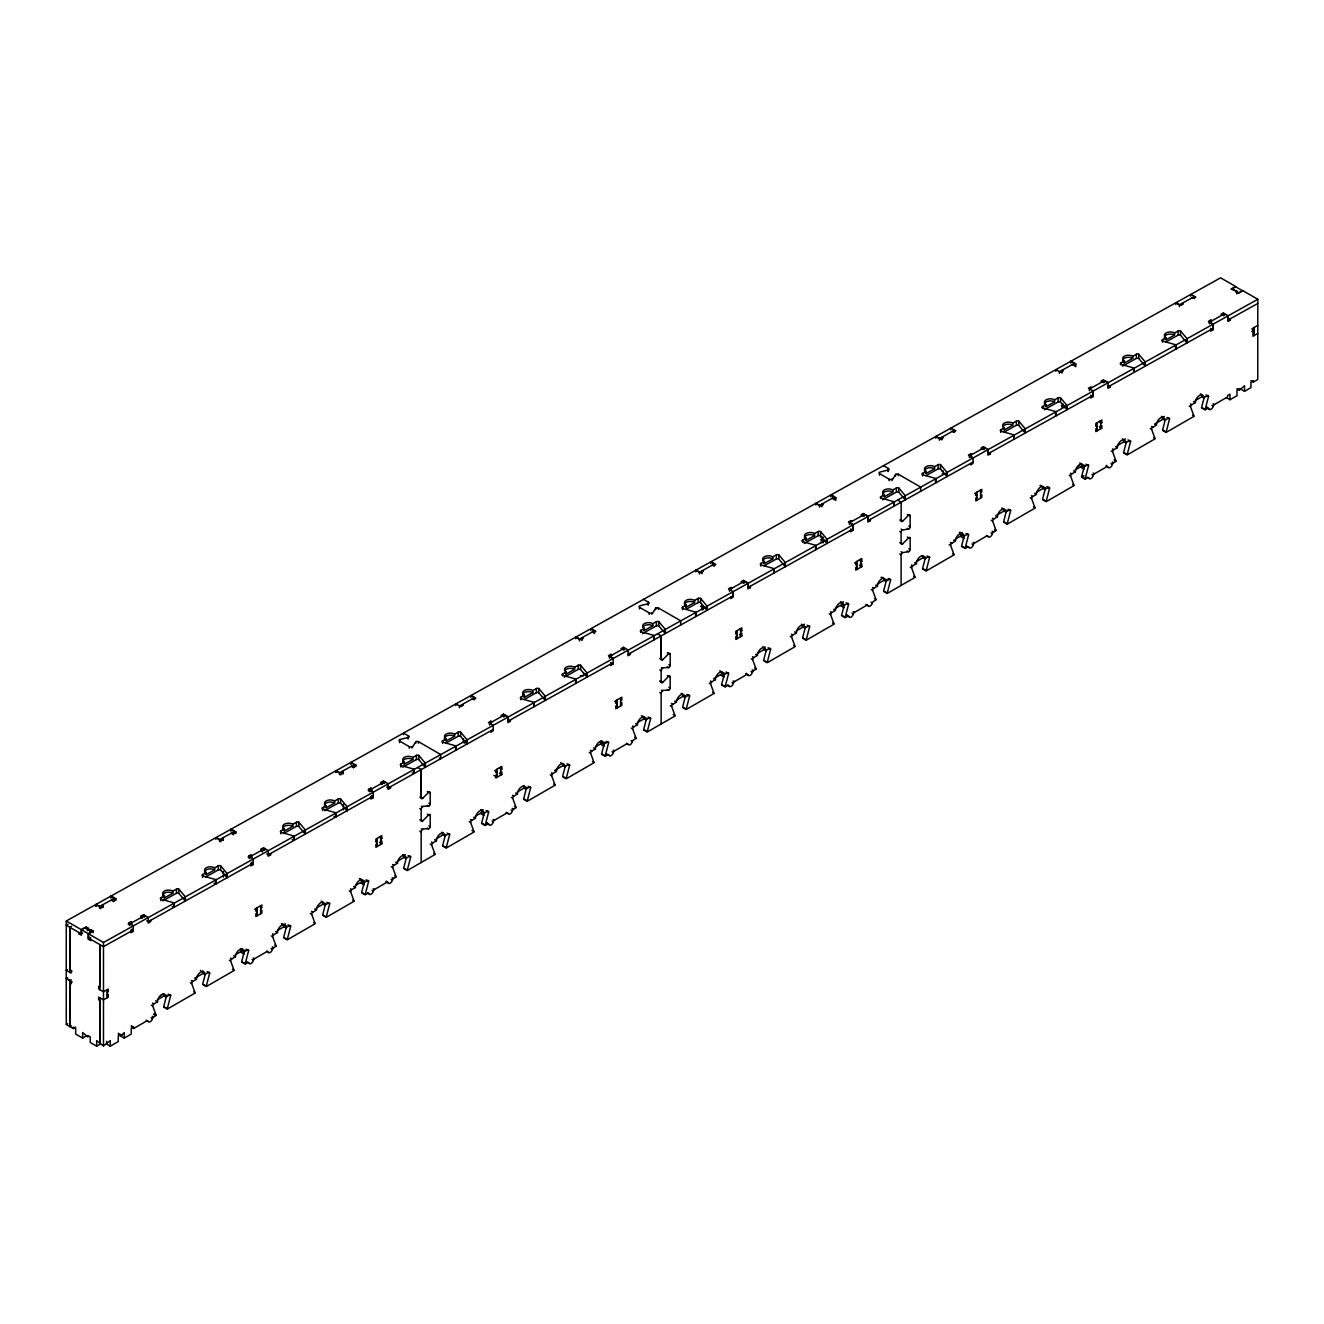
<?xml version="1.0" encoding="UTF-8"?>
<svg xmlns="http://www.w3.org/2000/svg" width="1324" height="1324" viewBox="0 0 1324 1324"><rect width="100%" height="100%" fill="white"/><g stroke="black" fill="none" stroke-linecap="round" stroke-linejoin="round"><path stroke-width="1.5" d="M99.846 989.74L99.879 944.542L99.879 986.959L98.671 986.264L98.671 989.028L103.471 991.808L108.237 989.061L108.237 991.825L107.045 992.52M1236.98 388.76L1239.38 390.133L1239.38 388.76L1236.98 390.133L1236.98 395.677L1229.979 399.732L1226.372 397.647M1250.965 380.667L1253.365 382.057L1253.365 380.667L1250.965 382.057L1250.965 387.601L1244.56 391.308L1240.952 389.223M417.623 767.506L421.28 769.542L421.148 797.876A1.705 0.976 -60 0 0 422.704 798.306L428.645 792.331A1.705 0.976 -60 0 1 430.201 792.762L430.201 803.966A1.705 0.976 -60 0 1 428.645 806.184L421.346 806.299M657.598 633.799L661.206 635.868L661.139 659.319A1.705 0.976 -60 0 0 662.679 659.749L668.637 653.775A1.705 0.976 -60 0 1 670.176 654.205L670.176 665.409A1.705 0.976 -60 0 1 668.637 667.627L661.321 667.743M421.28 769.542L421.148 797.876L419.807 797.098M661.206 635.868L661.139 659.319L659.782 658.541M901.081 529.07L902.654 529.981L908.612 529.087A1.705 0.976 -60 0 0 910.151 526.869L910.151 515.665A1.705 0.976 -60 0 0 908.612 515.218L902.654 521.209A1.705 0.976 -60 0 1 901.114 520.762L901.181 502.16L897.573 500.075M266.736 853.963L268.226 854.824L373.219 796.072M648.065 605.333L648.081 603.761A1.705 0.96 0.9 0 0 648.479 602.238L643.514 599.375M658.359 609.52L658.376 607.948A1.705 0.96 0.9 0 0 655.678 608.146L651.904 614.303M888.04 471.609L888.056 470.037A1.705 0.96 0.9 0 0 888.454 468.514L883.489 465.651M898.334 475.812L898.351 474.24A1.705 0.96 0.9 0 0 895.653 474.439L891.88 480.595M639.509 608.908L639.542 607.335A1.705 0.96 0.9 0 1 639.922 605.796L648.081 603.761M879.484 475.184L879.5 473.876M1236.798 293.911L1236.848 291.115L1231.039 289.128L1235.706 286.53L1220.596 277.825L66.283 920.991L66.25 970.343L71.082 973.107L71.082 970.326L69.874 969.631L69.874 927.197M68.087 924.152L66.2 925.195L81.327 933.9L81.393 929.713L84.968 927.594L91.968 931.633L88.377 933.718L88.377 939.262L90.777 940.652L90.777 939.262M86.159 928.869L86.192 927.032L88.592 928.422L88.559 929.994M87.367 930.656L88.592 928.422M131.738 929.183L133.244 930.044L103.421 946.66L88.327 937.938L88.377 933.751L93.176 931.07L93.16 932.642M89.569 931.931L90.777 929.696L93.176 931.07M90.744 932.841L90.777 929.696M95.874 906.245L95.891 904.491L99.499 906.576L114.493 898.218L114.46 901.015M96.089 906.212L96.106 904.375L100.905 907.139L103.305 905.815L103.289 907.387M99.466 908.314L99.499 906.576M100.889 908.711L100.905 907.139M102.08 907.47L102.114 905.12L103.305 905.815M184.615 897.341L103.487 942.473L103.471 1045.943L110.273 1040.631L110.273 1046.175L106.665 1044.106L106.665 1041.326M110.868 897.887L110.902 896.133L114.493 898.218M111.084 897.589L111.1 896.017L115.9 898.781L115.883 900.353M112.275 900.999L112.308 899.426L113.5 900.121L115.9 898.781M113.483 901.694L113.5 900.121M128.478 924.649L128.511 923.076L130.91 921.736L132.086 924.003M129.686 925.526L129.702 923.771L144.995 915.596M130.844 931.384L130.828 932.775L133.227 931.434L133.31 925.857L128.511 923.076M130.877 923.573L130.91 921.736M141.072 917.631L141.105 916.059L143.505 914.719L148.305 917.499L148.222 923.076L150.622 921.752L150.638 920.346M142.28 918.326L141.105 916.059M143.472 916.82L143.505 914.719M144.68 917.168L144.697 915.414M160.849 900.717L160.866 897.788L164.474 895.785A5.941 3.376 0.9 0 1 164.474 891.019A5.941 3.376 0.9 0 1 172.865 891.102L176.473 889.099A1.705 0.96 0.9 0 1 178.872 889.116L185.145 896.58L185.079 900.767L178.806 893.303L178.872 889.116M172.865 891.102L172.832 893.187L164.441 897.871L164.474 895.785M174.238 907.205L174.305 903.001M162.753 900.883L176.406 893.286L176.473 889.099M185.377 900.999L185.443 896.795L225.759 874.403M202.622 877.448L202.638 874.502L206.246 872.499A5.941 3.376 0.9 0 1 206.246 867.733A5.941 3.376 0.9 0 1 214.637 867.816L218.245 865.813A1.705 0.96 0.9 0 1 220.645 865.846L226.917 873.294L226.851 877.498L220.578 870.034L220.645 865.846M214.637 867.816L214.604 869.918L206.213 874.601L206.246 872.499M215.862 839.383L216.093 837.513L220.893 840.293L223.293 838.953L223.276 840.525M216.011 883.919L216.077 879.732M205.501 877.067L218.179 870.017L218.245 865.813M219.47 841.468L219.486 839.714L234.48 831.356L234.447 833.458M220.876 841.865L220.893 840.293M222.068 840.095L222.101 838.258L223.293 838.953M227.149 877.713L227.215 873.526L304.603 830.479M230.856 831.025L230.889 829.271L234.48 831.356M231.071 830.727L231.088 829.155L235.887 831.935L235.871 833.508M232.263 834.153L232.296 832.581L233.487 833.276L235.887 831.935M233.471 834.848L233.487 833.276M248.465 857.786L248.498 856.214L250.898 854.89L252.073 857.406M249.673 858.664L249.69 856.909L264.684 848.552L268.292 850.637L268.209 856.231L270.609 854.89L270.626 853.5M250.865 857.24L250.898 854.89M250.832 864.522L250.815 865.913L253.215 864.589L253.298 858.995L248.498 856.214M261.076 850.769L261.093 849.197L263.493 847.873L264.999 848.734M262.268 851.994L262.284 849.892L261.093 849.197M263.443 850.753L263.493 847.873M264.668 850.306L264.684 848.552M280.837 833.855L280.87 830.926L284.461 828.923A5.941 3.376 0.9 0 1 284.461 824.157A5.941 3.376 0.9 0 1 292.852 824.24L296.46 822.237A1.705 0.96 0.9 0 1 298.86 822.254L305.132 829.718L305.066 833.905L298.794 826.457L298.86 822.254M292.852 824.24L292.836 826.341L284.428 831.025L284.461 828.923M294.226 840.343L294.292 836.156M283.717 833.491L296.394 826.424L296.46 822.237M305.364 834.137L305.43 829.949L345.746 807.557M322.609 810.586L322.626 807.657L326.234 805.654A5.941 3.376 0.9 0 1 326.234 800.888A5.941 3.376 0.9 0 1 334.624 800.97L338.232 798.968A1.705 0.96 0.9 0 1 340.632 798.984L346.905 806.448L346.838 810.636L340.566 803.172L340.632 798.984M334.624 800.97L334.591 803.072L326.2 807.739L326.234 805.654M335.849 772.521L335.882 770.783L339.474 772.852L354.468 764.494L354.435 767.291M336.064 772.24L336.081 770.667L340.88 773.431L343.28 772.091L343.264 773.928M335.998 817.073L336.064 812.87M324.512 810.751L338.166 803.155L338.232 798.968M339.457 774.606L339.474 772.852M340.864 775.003L340.88 773.431M342.055 773.762L342.089 771.396L343.28 772.091M347.136 810.867L347.202 806.664L424.739 763.534M350.843 764.163L350.877 762.425L355.875 765.073L355.858 766.646M351.059 763.882L351.075 762.31M352.267 767.291L352.283 765.719L353.475 766.414L355.875 765.073M353.458 767.986L353.475 766.414M368.453 790.941L368.486 789.369L370.885 788.028L372.061 790.296M369.661 791.802L369.677 790.064L384.622 781.739L384.589 783.477M370.819 797.66L370.803 799.067L373.202 797.727L373.285 792.133L368.486 789.369M370.836 791.173L370.885 788.028M381.064 783.924L381.08 782.352L383.48 781.011L388.28 783.775L388.213 787.979L386.724 787.101M382.255 784.619L381.08 782.352M383.447 783.113L383.48 781.011M388.213 783.808L388.131 789.402L390.53 788.061L390.547 786.671M399.534 742.615L399.55 741.043A1.705 0.96 0.9 0 1 399.947 739.52L408.106 737.468A1.705 0.96 0.9 0 0 408.504 735.945L403.539 733.082L403.506 734.654M399.931 741.092L399.947 739.52M400.824 767.01L400.858 764.064L404.449 762.061A5.941 3.376 0.9 0 1 404.449 757.295A5.941 3.376 0.9 0 1 412.856 757.394L416.448 755.375A1.705 0.96 0.9 0 1 418.847 755.408L425.12 762.856L425.054 767.059L418.781 759.595L418.847 755.408M412.856 757.394L412.823 759.48L404.416 764.163L404.449 762.061M408.09 739.04L408.106 737.468M408.471 737.518L408.504 735.945M409.232 748.209L409.265 746.637L399.55 741.043M411.93 748.01L415.703 741.854A1.705 0.96 0.9 0 1 418.401 741.655L440.727 754.548L440.677 758.751L439.27 757.94M414.213 773.481L414.28 769.294M415.686 743.426L415.703 741.854M402.744 767.175L416.381 759.579L416.448 755.375M418.367 743.227L418.401 741.655M425.352 767.275L425.418 763.087L465.717 740.712M442.58 743.409L442.63 740.795L446.221 738.792A5.941 3.376 0.9 0 1 446.221 734.026A5.941 3.376 0.9 0 1 454.612 734.108L458.22 732.106A1.705 0.96 0.9 0 1 460.62 732.139L466.892 739.586L466.826 743.774L460.553 736.326L460.62 732.139M454.612 734.108L454.595 736.21L446.188 740.894L446.221 738.792M455.837 705.675L455.87 703.921L460.868 706.569L463.268 705.245L462.076 704.55M455.588 750.046L455.655 745.842L442.63 742.152A1.705 0.96 0.9 0 1 442.63 740.795M455.986 750.212L456.052 746.024M446.022 743.062L458.154 736.293L458.22 732.106M459.445 707.744L459.461 706.006L474.455 697.649L474.439 699.734M467.124 744.005L467.19 739.818L544.396 696.871M470.831 697.318L470.864 695.563L474.455 697.649M489.532 725.022L489.549 723.268L504.477 714.943L508.085 717.029L508.002 722.623L510.402 721.282L510.419 719.875M490.691 730.881L490.674 732.271L493.074 730.931L493.273 725.287L488.473 722.507L490.873 721.166L492.065 721.861M490.823 723.963L490.873 721.166M503.434 716.946L503.468 714.149L508.267 716.929L508.201 721.117L613.194 662.612M504.461 716.698L504.477 714.943M520.795 699.833L520.845 697.218L524.436 695.216A5.941 3.376 0.9 0 1 524.436 690.449A5.941 3.376 0.9 0 1 532.844 690.532L536.435 688.53A1.705 0.96 0.9 0 1 538.835 688.546L545.107 696.01L545.058 700.197L538.769 692.733L538.835 688.546M532.844 690.532L532.811 692.634L524.403 697.301L524.436 695.216M533.82 706.453L533.87 702.266L520.845 698.576A1.705 0.96 0.9 0 1 520.845 697.218M534.201 706.635L534.267 702.432M524.238 699.469L536.369 692.717L536.435 688.53M545.339 700.429L545.405 696.225L585.539 673.949M562.584 675.77L562.617 673.933L566.209 671.93A5.941 3.376 0.9 0 1 566.209 667.164A5.941 3.376 0.9 0 1 574.616 667.263L578.207 665.244A1.705 0.96 0.9 0 1 580.607 665.277L586.88 672.724L586.813 676.928L580.541 669.464L580.607 665.277M574.616 667.263L574.583 669.348L566.176 674.032L566.209 671.93M575.824 638.813L575.857 637.059L579.449 639.144L594.459 630.787L594.41 633.584M575.576 683.184L575.642 678.997L562.617 675.306A1.705 0.96 0.9 0 1 562.617 673.933M575.973 683.349L576.039 679.162M564.289 677.16L578.141 669.447L578.207 665.244M579.432 640.899L579.449 639.144M582.014 640.485L582.063 637.688L583.255 638.383L580.855 639.724L576.056 636.943M587.111 677.143L587.177 672.956L664.714 629.827M590.818 630.456L590.852 628.701L594.459 630.787M609.454 658.193L609.47 656.456L624.481 648.098L624.448 649.836M610.612 664.052L610.596 665.459L612.995 664.118L613.26 658.425L608.461 655.661L610.861 654.321L612.052 655.016M610.811 657.118L610.861 654.321M623.422 650.101L623.455 647.304L628.255 650.067L627.99 655.761L630.389 654.42L630.406 653.03M640.799 632.193L640.833 630.356L644.424 628.354A5.941 3.376 0.9 0 1 644.424 623.587A5.941 3.376 0.9 0 1 652.831 623.67L656.423 621.668A1.705 0.96 0.9 0 1 658.822 621.701L665.095 629.148L665.045 633.335L658.756 625.888L658.822 621.701M652.831 623.67L652.798 625.772L644.391 630.456L644.424 628.354M648.462 603.81L648.479 602.238M649.207 614.502L649.24 612.929L639.542 607.335M653.808 639.608L653.857 635.404L640.833 631.713A1.705 0.96 0.9 0 1 640.833 630.356M654.188 639.773L654.255 635.586M655.661 609.719L655.678 608.146M642.504 633.584L656.356 625.855L656.423 621.668M665.327 633.567L665.393 629.38L705.675 607.004M680.652 625.027L680.718 620.84L658.376 607.948M682.555 609.702L682.605 607.087L686.196 605.085A5.941 3.376 0.9 0 1 686.196 600.318A5.941 3.376 0.9 0 1 694.603 600.401L698.195 598.398A1.705 0.96 0.9 0 1 700.595 598.415L706.867 605.879L706.817 610.066L700.528 602.619L700.595 598.415M694.603 600.401L694.57 602.503L686.163 607.17L686.196 605.085M695.828 571.951L695.861 570.197L699.453 572.282L714.447 563.925L714.43 566.027M695.58 616.322L695.63 612.135L682.605 608.444A1.705 0.96 0.9 0 1 682.605 607.087M695.961 616.504L696.027 612.3M685.998 609.338L698.129 602.586L698.195 598.398M699.436 574.02L699.453 572.282M702.018 573.623L702.051 570.843L703.259 571.521L700.859 572.862L696.06 570.098M707.099 610.298L707.165 606.094L784.354 563.163M710.822 563.594L710.856 561.839L714.447 563.925M729.491 591.315L729.524 589.561L744.452 581.236L748.043 583.321M730.649 597.174L730.633 598.564L733.033 597.24L733.115 591.646L728.448 588.799L730.848 587.459L732.056 588.154M730.815 590.256L730.848 587.459M733.248 591.563L733.182 595.767L628.188 654.255M743.409 583.239L743.443 580.442L748.242 583.205L747.961 588.915L750.36 587.575L750.394 586.184M744.419 582.99L744.452 581.236M760.77 566.126L760.82 563.494L764.411 561.492A5.941 3.376 0.9 0 1 764.411 556.725A5.941 3.376 0.9 0 1 772.819 556.825L776.41 554.806A1.705 0.96 0.9 0 1 778.81 554.839L785.082 562.286L785.033 566.49L778.744 559.026L778.81 554.839M772.819 556.825L772.786 558.91L764.378 563.594L764.411 561.492M773.795 572.746L773.845 568.559L760.82 564.868A1.705 0.96 0.9 0 1 760.82 563.494M774.176 572.911L774.242 568.724M764.213 565.762L776.344 559.009L776.41 554.806M785.314 566.705L785.38 562.518L825.514 540.242M802.559 542.062L802.592 540.225L806.184 538.223A5.941 3.376 0.9 0 1 806.184 533.456A5.941 3.376 0.9 0 1 814.591 533.539L818.182 531.536A1.705 0.96 0.9 0 1 820.582 531.569L826.855 539.017L826.805 543.204L820.516 535.757L820.582 531.569M814.591 533.539L814.558 535.641L806.151 540.324L806.184 538.223M815.816 505.089L815.849 503.352L819.44 505.42L834.451 497.063L834.401 499.86M815.567 549.477L815.617 545.289L802.592 541.582A1.705 0.96 0.9 0 1 802.592 540.225M815.948 549.642L816.014 545.455M804.264 543.452L818.116 535.723L818.182 531.536M819.424 507.175L819.44 505.42M822.005 506.778L822.038 503.981L823.247 504.676L820.847 506.016L816.047 503.236M827.086 543.436L827.152 539.249L904.689 496.119M830.81 496.732L830.843 494.994L834.451 497.063M835.792 500.455L835.841 497.659L831.042 494.878M849.412 524.486L849.445 522.748L864.44 514.391L868.048 516.459L867.965 522.053L870.348 520.713L870.381 519.322M850.587 530.345L850.554 531.752L852.954 530.411L853.037 524.817L849.445 522.748M863.397 516.377L863.43 513.58L868.23 516.36L868.163 520.547L973.157 462.043M864.406 516.128L864.44 514.391M880.774 498.486L880.808 496.649L884.399 494.646A5.941 3.376 0.9 0 1 884.399 489.88A5.941 3.376 0.9 0 1 892.806 489.963L896.398 487.96A1.705 0.96 0.9 0 1 898.797 487.977L905.086 495.441L905.02 499.628L898.731 492.18L898.797 487.977M892.806 489.963L892.773 492.065L884.366 496.732L884.399 494.646M888.421 471.311L888.454 468.514M889.182 480.794L889.215 479.222L879.517 473.611A1.705 0.96 0.9 0 1 879.914 472.089L888.056 470.037M893.783 505.884L893.849 501.697L880.808 498.006A1.705 0.96 0.9 0 1 880.808 496.649M894.18 506.066L894.23 501.862M895.636 476.011L895.653 474.439M882.479 499.876L896.331 492.147L896.398 487.96M905.302 499.86L905.368 495.673L945.617 473.313M920.627 491.32L920.693 487.133L898.351 474.24M922.53 475.995L922.58 473.38L926.171 471.361A5.941 3.376 0.9 0 1 926.171 466.611A5.941 3.376 0.9 0 1 934.579 466.693L938.17 464.674A1.705 0.96 0.9 0 1 940.57 464.707L946.842 472.172L946.792 476.359L940.503 468.895L940.57 464.707M934.579 466.693L934.545 468.779L926.138 473.462L926.171 471.361M935.803 438.244L935.836 436.49L939.444 438.575L954.439 430.217L954.405 432.303M935.555 482.615L935.605 478.427L922.58 474.737A1.705 0.96 0.9 0 1 922.58 473.38M935.936 482.78L936.002 478.593M925.972 475.63L938.104 468.878L938.17 464.674M939.411 440.313L939.444 438.575M941.993 439.916L942.026 437.119L943.234 437.814L940.834 439.154L936.035 436.374M947.074 476.59L947.14 472.387L1024.346 429.456M950.814 429.886L950.831 428.132L955.829 430.797L953.429 432.137L952.221 431.442M969.4 457.641L969.433 455.886L984.427 447.529L984.394 449.63M970.575 463.499L970.558 464.889L972.958 463.549L973.223 457.856L968.423 455.092L970.823 453.751L972.031 454.446M970.79 456.548L970.823 453.751M983.384 449.531L983.418 446.734L988.217 449.498L988.167 453.685L1093.161 395.197L1093.21 390.994L1088.411 388.23L1090.811 386.889L1092.019 387.584M988.035 449.614L987.952 455.191L990.352 453.867L990.369 452.46M1000.762 432.418L1000.795 429.787L1004.386 427.784A5.941 3.376 0.9 0 1 1004.386 423.018A5.941 3.376 0.9 0 1 1012.794 423.101L1016.385 421.098A1.705 0.96 0.9 0 1 1018.785 421.131L1025.074 428.579L1025.008 432.783L1018.735 425.318L1018.785 421.131M1012.794 423.101L1012.761 425.203L1004.37 429.886L1004.386 427.784M1013.77 439.038L1013.836 434.851L1000.795 431.144A1.705 0.96 0.9 0 1 1000.795 429.787M1014.167 439.204L1014.217 435.017M1004.204 432.054L1016.336 425.285L1016.385 421.098M1025.306 432.998L1025.355 428.811L1065.489 406.518M1042.534 408.355L1042.567 406.518L1046.159 404.515A5.941 3.376 0.9 0 1 1046.159 399.749A5.941 3.376 0.9 0 1 1054.566 399.831L1058.157 397.829A1.705 0.96 0.9 0 1 1060.557 397.845L1066.846 405.31L1066.78 409.497L1060.491 402.049L1060.557 397.845M1054.566 399.831L1054.533 401.933L1046.126 406.6L1046.159 404.515M1055.807 371.382L1055.824 369.628L1060.822 372.292L1063.222 370.952L1062.014 370.273L1061.98 373.054M1055.542 415.769L1055.609 411.565L1042.567 407.875A1.705 0.96 0.9 0 1 1042.567 406.518M1055.94 415.935L1055.989 411.747M1044.239 409.745L1058.091 402.016L1058.157 397.829M1059.399 373.451L1059.432 371.713L1074.426 363.355L1074.376 366.152M1067.061 409.728L1067.127 405.541L1144.333 362.594M1070.802 363.024L1070.818 361.27L1074.426 363.355M1075.767 366.731L1075.816 363.935L1071.017 361.171M1089.404 390.779L1089.42 389.024L1104.415 380.667L1108.023 382.752M1090.562 396.637L1090.546 398.028L1092.945 396.703L1093.028 391.11M1103.372 382.669L1103.405 379.872L1108.205 382.653L1107.94 388.346L1110.34 387.005L1110.356 385.615M1104.398 382.421L1104.415 380.667M1120.749 364.762L1120.783 362.942L1124.39 360.922A5.941 3.376 0.9 0 1 1124.374 356.173A5.941 3.376 0.9 0 1 1132.781 356.255L1136.373 354.236A1.705 0.96 0.9 0 1 1138.772 354.269L1145.061 361.733L1144.995 365.921L1138.723 358.456L1138.772 354.269M1132.781 356.255L1132.748 358.341L1124.357 363.024L1124.39 360.922M1133.758 372.176L1133.824 367.989L1120.783 364.299A1.705 0.96 0.9 0 1 1120.783 362.942M1134.155 372.342L1134.205 368.155M1122.454 366.169L1136.323 358.44L1136.373 354.236M1145.293 366.152L1145.343 361.948L1185.476 339.672M1162.522 342.287L1162.555 339.656L1166.146 337.653A5.941 3.376 0.9 0 1 1166.146 332.887A5.941 3.376 0.9 0 1 1174.553 332.969L1178.145 330.967A1.705 0.96 0.9 0 1 1180.545 331L1186.834 338.447L1186.767 342.651L1180.495 335.187L1180.545 331M1174.553 332.969L1174.52 335.071L1166.13 339.755L1166.146 337.653M1175.795 304.52L1175.811 302.782L1179.419 304.851L1194.414 296.493L1194.38 298.595M1175.53 348.907L1175.596 344.72L1162.555 341.029A1.705 0.96 0.9 0 1 1162.555 339.656M1175.927 349.073L1175.977 344.885M1165.964 341.923L1178.095 335.154L1178.145 330.967M1179.386 306.605L1179.419 304.851M1187.065 342.866L1187.115 338.679L1257.8 299.29L1257.767 379.525L1253.365 382.057M1190.789 296.162L1190.806 294.425L1195.804 297.089L1193.404 298.43L1192.196 297.735M1209.391 323.917L1209.408 322.179L1224.402 313.821L1224.386 315.559M1210.55 329.775L1210.533 331.182L1212.933 329.841L1213.016 324.248L1208.398 321.368L1210.798 320.044L1212.006 320.722M1210.765 322.824L1210.798 320.044M1223.359 315.807L1223.393 313.01L1228.209 315.791L1228.142 319.978L1257.734 303.494M1228.01 315.89L1227.927 321.484L1230.327 320.143L1230.344 318.753M166.659 995.151L163.713 1006.604L167.304 1008.689L170.68 995.582A1.705 0.976 -60 0 0 169.489 994.887L165.881 996.972A5.941 3.426 -60 0 0 161.694 994.556A5.941 3.426 -60 0 0 157.49 1001.821L153.882 1003.906A1.705 0.976 -60 0 0 152.69 1005.975L156.066 1015.177L154.263 1014.134M205.435 973.471L202.688 984.113L206.279 986.198L209.655 973.09A1.705 0.976 -60 0 0 208.464 972.395L204.856 974.481L203.069 973.438A5.941 3.426 -60 0 0 202.373 971.187M244.609 950.152L241.663 961.621L245.254 963.69L248.631 950.582A1.705 0.976 -60 0 0 247.439 949.904L243.831 951.973L242.044 950.93A5.941 3.426 -60 0 0 241.349 948.679M286.646 925.873L283.7 937.342L287.291 939.428L290.668 926.32A1.705 0.976 -60 0 0 289.476 925.625L285.868 927.71L284.081 926.668A5.941 3.426 -60 0 0 281.416 923.689M325.621 903.382L322.675 914.834L326.267 916.92L329.659 903.812A1.705 0.976 -60 0 0 328.451 903.134L324.86 905.202L323.056 904.16A5.941 3.426 -60 0 0 321.153 901.197M364.613 880.874L361.651 892.343L365.242 894.412L368.635 881.321A1.705 0.976 -60 0 0 367.427 880.626L363.835 882.694L362.031 881.668A5.941 3.426 -60 0 0 359.367 878.689M406.435 857.422L403.688 868.064L407.279 870.149L410.672 857.042A1.705 0.976 -60 0 0 409.464 856.347L405.872 858.432L404.068 857.389A5.941 3.426 -60 0 0 402.827 854.675M445.41 834.914L442.663 845.573L446.254 847.641L449.647 834.55A1.705 0.976 -60 0 0 448.439 833.855L444.847 835.924L443.043 834.881A5.941 3.426 -60 0 0 441.819 832.167M484.385 812.423L481.638 823.065L485.246 825.133L488.622 812.042A1.705 0.976 -60 0 0 487.414 811.347L483.823 813.433L482.019 812.39A5.941 3.426 -60 0 0 480.794 809.659M526.638 787.333L523.675 798.786L527.266 800.871L530.659 787.763A1.705 0.976 -60 0 0 529.451 787.085L525.86 789.154L524.056 788.111A5.941 3.426 -60 0 0 523.377 785.86M565.398 765.653L562.65 776.294L566.258 778.363L569.634 765.272A1.705 0.976 -60 0 0 568.426 764.577L564.835 766.646L563.031 765.62A5.941 3.426 -60 0 0 562.352 763.352M604.588 742.317L601.626 753.786L605.233 755.872L608.61 742.764A1.705 0.976 -60 0 0 607.402 742.069L603.81 744.154L602.006 743.112A5.941 3.426 -60 0 0 601.328 740.844M646.625 718.055L643.663 729.524L647.271 731.593L650.647 718.502A1.705 0.976 -60 0 0 649.439 717.807L645.847 719.875L644.043 718.849A5.941 3.426 -60 0 0 641.395 715.87M685.6 695.547L682.638 707.016L686.246 709.085L689.622 695.994A1.705 0.976 -60 0 0 688.414 695.299L684.822 697.384L683.019 696.341A5.941 3.426 -60 0 0 681.115 693.379M724.576 673.055L721.613 684.508L725.221 686.593L728.597 673.486A1.705 0.976 -60 0 0 727.389 672.791L723.798 674.876L721.994 673.833A5.941 3.426 -60 0 0 721.05 671.318M766.397 649.604L763.65 660.246L767.258 662.314L770.634 649.223A1.705 0.976 -60 0 0 769.426 648.528L765.835 650.597L764.031 649.571A5.941 3.426 -60 0 0 762.806 646.84M805.373 627.096L802.625 637.738L806.233 639.823L809.609 626.715A1.705 0.976 -60 0 0 808.418 626.02L804.81 628.106L803.006 627.063A5.941 3.426 -60 0 0 801.45 624.2M844.348 604.588L841.601 615.23L845.208 617.315L848.585 604.207A1.705 0.976 -60 0 0 847.393 603.529L843.785 605.598L841.981 604.555A5.941 3.426 -60 0 0 840.442 601.692M886.6 579.498L883.638 590.967L887.246 593.053L890.622 579.945A1.705 0.976 -60 0 0 889.43 579.25L885.822 581.335L884.018 580.293A5.941 3.426 -60 0 0 880.973 577.38M925.575 557.007L922.613 568.459L926.221 570.545L929.597 557.437A1.705 0.976 -60 0 0 928.405 556.742L924.797 558.827L922.994 557.785A5.941 3.426 -60 0 0 922.315 555.534M964.335 535.31L961.605 545.968L965.196 548.037L968.572 534.946A1.705 0.976 -60 0 0 967.381 534.251L963.773 536.319L961.969 535.277A5.941 3.426 -60 0 0 959.321 532.314M1006.588 510.237L1003.625 521.689L1007.233 523.774L1010.609 510.667A1.705 0.976 -60 0 0 1009.418 509.972L1005.81 512.057L1004.006 511.014A5.941 3.426 -60 0 0 1003.079 508.499M1045.563 487.728L1042.617 499.181L1046.208 501.266L1049.584 488.159A1.705 0.976 -60 0 0 1048.393 487.48L1044.785 489.549L1042.981 488.506A5.941 3.426 -60 0 0 1042.518 486.553M1084.538 465.221L1081.592 476.69L1085.184 478.758L1088.56 465.667A1.705 0.976 -60 0 0 1087.368 464.972L1083.76 467.041L1081.973 466.015A5.941 3.426 -60 0 0 1081.029 463.499M1126.36 441.769L1123.629 452.411L1127.221 454.496L1130.597 441.388A1.705 0.976 -60 0 0 1129.405 440.693L1125.797 442.779L1124.01 441.736A5.941 3.426 -60 0 0 1122.454 438.873M1165.352 419.261L1162.604 429.919L1166.196 431.988L1169.572 418.897A1.705 0.976 -60 0 0 1168.38 418.202L1164.772 420.271L1162.985 419.245A5.941 3.426 -60 0 0 1161.429 416.365M1204.327 396.77L1201.58 407.411L1205.171 409.497L1208.547 396.389A1.705 0.976 -60 0 0 1207.356 395.694L1203.748 397.779L1201.96 396.737A5.941 3.426 -60 0 0 1200.405 393.873M419.807 819.721L421.148 820.499A1.705 0.976 -60 0 0 422.704 820.93L428.645 814.955A1.705 0.976 -60 0 1 430.201 815.385L430.201 826.59A1.705 0.976 -60 0 1 428.645 828.807L421.346 828.923M659.782 681.165L661.139 681.943A1.705 0.976 -60 0 0 662.679 682.39L668.637 676.399A1.705 0.976 -60 0 1 670.176 676.845L670.176 688.05A1.705 0.976 -60 0 1 668.637 690.267L661.321 690.383M899.757 542.625L901.114 543.403A1.705 0.976 -60 0 0 902.654 543.833L908.612 537.858A1.705 0.976 -60 0 1 910.151 538.289L910.151 549.493A1.705 0.976 -60 0 1 908.612 551.711L902.654 552.604L901.081 551.694M78.977 932.444L78.977 933.834L81.376 932.444M88.377 939.262L90.777 937.872M66.25 970.343L67.607 969.565M72.108 971.121L69.841 972.428L69.808 927.28L71.496 926.32M583.437 675.919L580.425 675.571M700.413 606.293L703.425 606.64M820.417 537.014L823.412 537.362M820.417 539.778L823.412 540.126L823.412 542.674L820.417 542.327M942.191 471.543L943.4 470.864M75.667 1027.126L73.267 1028.516L66.283 1024.462L66.25 978.419L67.607 977.642M942.191 474.091L943.4 473.396M1063.387 404.118L1062.196 404.813L1062.196 407.593L1065.191 405.856M66.25 978.419L69.858 980.505L71.198 979.727M71.248 1025.752L69.874 1026.547L69.874 983.269L72.274 981.878M1257.75 325.39L1252.951 328.17L1252.951 330.934L1254.142 330.239L1251.743 328.849M107.045 995.052L108.237 994.374L108.237 997.138L103.454 999.901L98.671 997.121L98.671 999.885L99.879 1000.58L99.879 1043.875L99.846 997.816M260.663 908.446L261.854 907.751L261.854 904.987L255.863 908.446L255.863 911.21L257.055 910.531L254.655 909.141M377.042 841.253L375.851 841.948L375.851 839.168L381.842 835.709L381.842 838.473L380.65 839.168M500.637 769.889L501.829 769.194L501.829 766.431L495.838 769.889L495.838 772.67L497.03 771.975L494.63 770.585M620.625 700.628L621.833 699.933L621.833 697.152L615.826 700.628L615.826 703.392L617.034 702.696L614.634 701.306M737.021 633.418L735.813 634.113L735.813 631.349L741.821 627.874L741.821 630.654L740.613 631.349M860.6 562.071L861.808 561.376L861.808 558.612L855.801 562.071L855.801 564.835L857.009 564.14L854.609 562.766M980.587 492.793L981.796 492.098L981.796 489.334L975.788 492.793L975.788 495.573L976.996 494.878L974.596 493.488M1096.984 425.6L1095.792 426.295L1095.792 423.514L1101.783 420.056L1101.783 422.819L1100.592 423.514M1257.75 333.466L1252.951 336.246L1252.951 333.466L1254.142 332.787L1251.743 331.397M257.055 913.064L255.863 913.759L255.863 916.522L261.854 913.064L261.854 910.3L260.663 910.978M377.042 843.785L375.851 844.48L375.851 847.261L381.842 843.785L381.842 841.021L380.65 841.716M497.03 774.507L495.838 775.202L495.838 777.982L501.829 774.507L501.829 771.743L500.637 772.438M617.034 705.245L615.826 705.924L615.826 708.704L621.833 705.245L621.833 702.465L620.625 703.16M737.021 635.967L735.813 636.662L735.813 639.426L741.821 635.967L741.821 633.186L740.613 633.882M857.009 566.689L855.801 567.384L855.801 570.148L861.808 566.689L861.808 563.925L860.6 564.603M976.996 497.41L975.788 498.105L975.788 500.869L981.796 497.41L981.796 494.646L980.587 495.342M1096.984 428.132L1095.792 428.827L1095.792 431.607L1101.783 428.132L1101.783 425.368L1100.592 426.063M66.283 1024.462L67.656 1023.667M73.267 1028.516L73.267 1027.126L75.667 1028.516L75.667 1034.061L82.667 1038.099L86.275 1036.013M160.717 995.797L161.76 995.201M201.943 972.015L203.284 971.237M241.597 949.126L242.491 948.596M282.724 925.36L285.421 923.804M360.674 880.361L361.584 879.848M403.158 855.834L405.194 854.659M441.471 833.723L443.043 832.813M481.34 810.702L483.144 809.659M523.609 786.291L524.503 785.777M642.686 717.542L643.596 717.029M763.352 647.883L765.156 646.84M801.665 625.772L804.363 624.2M841.319 602.867L843.338 601.708M960.628 533.986L962.432 532.943M1002.88 509.591L1003.791 509.061M1078.597 465.882L1079.639 465.27M1123.331 440.048L1125.35 438.889M1161.86 417.805L1164.326 416.381M157.374 999.819L164.093 995.929L165.881 996.972M203.069 973.438L194.661 978.287L196.465 979.33A5.941 3.426 -60 0 1 200.669 972.048A5.941 3.426 -60 0 1 204.856 974.481M235.324 954.819L242.044 950.93M277.361 930.54L284.081 926.668M316.337 908.049L323.056 904.16M355.312 885.541L362.031 881.668M397.349 861.279L404.068 857.389M436.324 838.771L443.043 834.881M475.299 816.263L482.019 812.39M517.336 792L524.056 788.111M563.031 765.62L554.624 770.469L556.428 771.495A5.941 3.426 -60 0 1 560.631 764.229A5.941 3.426 -60 0 1 564.835 766.646M595.287 746.984L602.006 743.112M637.324 722.722L644.043 718.849M676.299 700.214L683.019 696.341M721.994 673.833L713.603 678.682L715.39 679.725A5.941 3.426 -60 0 1 719.594 672.443A5.941 3.426 -60 0 1 723.798 674.876M757.311 653.444L764.031 649.571M796.287 630.936L803.006 627.063M835.262 608.444L841.981 604.555M877.299 584.165L884.018 580.293M916.274 561.674L922.994 557.785M955.249 539.166L961.969 535.277M1004.006 511.014L995.615 515.864L997.419 516.906A5.941 3.426 -60 0 1 1001.606 509.624A5.941 3.426 -60 0 1 1005.81 512.057M1036.262 492.396L1042.981 488.506M1075.254 469.888L1081.973 466.015M1117.291 445.625L1124.01 441.736M1162.985 419.245L1154.578 424.094L1156.382 425.12A5.941 3.426 -60 0 1 1160.585 417.854A5.941 3.426 -60 0 1 1164.772 420.271M1195.241 400.609L1201.96 396.737M193.701 991.908L195.042 992.686L191.666 983.484A1.705 0.976 -60 0 1 192.857 981.398L196.465 979.33M232.445 969.267L234.017 970.178L230.641 960.976A1.705 0.976 -60 0 1 231.832 958.907L235.44 956.822A5.941 3.426 -60 0 1 239.644 949.556A5.941 3.426 -60 0 1 243.831 951.973M274.713 945.137L276.054 945.915L272.678 936.713A1.705 0.976 -60 0 1 273.869 934.628L277.477 932.559A5.941 3.426 -60 0 1 281.681 925.277A5.941 3.426 -60 0 1 285.868 927.71M313.689 922.629L315.029 923.407L311.653 914.205A1.705 0.976 -60 0 1 312.845 912.137L316.453 910.051A5.941 3.426 -60 0 1 320.656 902.786A5.941 3.426 -60 0 1 324.86 905.202M352.664 900.121L354.005 900.899L350.628 891.714A1.705 0.976 -60 0 1 351.836 889.629L355.428 887.543A5.941 3.426 -60 0 1 359.632 880.278A5.941 3.426 -60 0 1 363.835 882.694M394.701 875.859L396.042 876.637L392.665 867.435A1.705 0.976 -60 0 1 393.873 865.366L397.465 863.281A5.941 3.426 -60 0 1 401.668 855.999A5.941 3.426 -60 0 1 405.872 858.432M433.676 853.351L435.017 854.129L431.641 844.927A1.705 0.976 -60 0 1 432.849 842.858L436.44 840.773A5.941 3.426 -60 0 1 440.644 833.508A5.941 3.426 -60 0 1 444.847 835.924M471.973 830.462L473.992 831.638L470.616 822.436A1.705 0.976 -60 0 1 471.824 820.35L475.415 818.282A5.941 3.426 -60 0 1 479.619 811A5.941 3.426 -60 0 1 483.823 813.433M514.457 806.448L516.029 807.359L512.653 798.157A1.705 0.976 -60 0 1 513.861 796.088L517.452 794.003A5.941 3.426 -60 0 1 521.656 786.737A5.941 3.426 -60 0 1 525.86 789.154M553.664 784.073L555.004 784.851L551.628 775.665A1.705 0.976 -60 0 1 552.836 773.58L556.428 771.495M592.407 761.449L593.996 762.359L590.603 753.157A1.705 0.976 -60 0 1 591.811 751.072L595.403 749.003A5.941 3.426 -60 0 1 599.606 741.721A5.941 3.426 -60 0 1 603.81 744.154M634.676 737.303L636.017 738.08L632.64 728.879A1.705 0.976 -60 0 1 633.848 726.81L637.44 724.724A5.941 3.426 -60 0 1 641.644 717.459A5.941 3.426 -60 0 1 645.847 719.875M673.204 714.546L675.008 715.589L671.616 706.387A1.705 0.976 -60 0 1 672.824 704.302L676.415 702.233A5.941 3.426 -60 0 1 680.619 694.951A5.941 3.426 -60 0 1 684.822 697.384M712.626 692.303L713.984 693.081L710.591 683.879A1.705 0.976 -60 0 1 711.799 681.81L715.39 679.725M754.663 668.024L756.021 668.802L752.628 659.617A1.705 0.976 -60 0 1 753.836 657.532L757.427 655.446A5.941 3.426 -60 0 1 761.631 648.181A5.941 3.426 -60 0 1 765.835 650.597M793.639 645.533L794.996 646.311L791.603 637.109A1.705 0.976 -60 0 1 792.811 635.024L796.403 632.955A5.941 3.426 -60 0 1 800.606 625.673A5.941 3.426 -60 0 1 804.81 628.106M832.614 623.025L833.971 623.803L830.595 614.601A1.705 0.976 -60 0 1 831.786 612.532L835.394 610.447A5.941 3.426 -60 0 1 839.582 603.181A5.941 3.426 -60 0 1 843.785 605.598M874.436 598.63L876.008 599.54L872.632 590.338A1.705 0.976 -60 0 1 873.823 588.253L877.431 586.184A5.941 3.426 -60 0 1 881.619 578.902A5.941 3.426 -60 0 1 885.822 581.335M913.626 576.254L914.983 577.032L911.607 567.831A1.705 0.976 -60 0 1 912.799 565.762L916.407 563.676A5.941 3.426 -60 0 1 920.594 556.394A5.941 3.426 -60 0 1 924.797 558.827M952.601 553.746L953.959 554.524L950.582 545.322A1.705 0.976 -60 0 1 951.774 543.254L955.382 541.168A5.941 3.426 -60 0 1 959.569 533.903A5.941 3.426 -60 0 1 963.773 536.319M994.638 529.484L995.996 530.262L992.619 521.06A1.705 0.976 -60 0 1 993.811 518.975L997.419 516.906M1033.399 506.844L1034.971 507.754L1031.595 498.552A1.705 0.976 -60 0 1 1032.786 496.483L1036.394 494.398A5.941 3.426 -60 0 1 1040.581 487.133A5.941 3.426 -60 0 1 1044.785 489.549M1072.589 484.468L1073.946 485.246L1070.57 476.061A1.705 0.976 -60 0 1 1071.761 473.975L1075.369 471.89A5.941 3.426 -60 0 1 1079.573 464.625A5.941 3.426 -60 0 1 1083.76 467.041M1114.179 459.941L1115.983 460.984L1112.607 451.782A1.705 0.976 -60 0 1 1113.798 449.713L1117.406 447.628A5.941 3.426 -60 0 1 1121.61 440.362A5.941 3.426 -60 0 1 1125.797 442.779M1153.601 437.698L1154.958 438.476L1151.582 429.274A1.705 0.976 -60 0 1 1152.774 427.205L1156.382 425.12M1192.593 415.206L1193.934 415.984L1190.557 406.782A1.705 0.976 -60 0 1 1191.749 404.697L1195.357 402.628A5.941 3.426 -60 0 1 1199.561 395.346A5.941 3.426 -60 0 1 1203.748 397.779M1084.075 475.647L1081.543 477.103L1085.134 479.189L1087.666 477.732A1.705 0.976 -60 0 1 1088.791 477.997A3.393 1.953 -60 0 0 1091.059 478.543A3.393 1.953 -60 0 0 1093.326 475.382A1.705 0.976 -60 0 1 1094.451 473.81L1106.715 466.727A1.705 0.976 -60 0 1 1107.84 467.008A3.393 1.953 -60 0 0 1110.108 467.538A3.393 1.953 -60 0 0 1112.375 464.393A1.705 0.976 -60 0 1 1113.501 462.804L1116.033 461.348L1114.46 460.438M82.667 1038.099L82.667 1032.554L87.847 1036.924L87.847 1035.55L90.247 1036.924L90.247 1042.468L96.669 1046.175L100.276 1044.106M131.275 1027.11L133.674 1028.5L133.674 1027.11L131.275 1028.5L131.275 1034.061L124.274 1038.099L118.266 1034.623M124.274 1038.099L124.274 1032.554L120.666 1036.013L120.666 1034.623L118.266 1036.013L118.266 1041.558L110.273 1046.175M133.674 1028.5L146.799 1020.92A1.705 0.976 -60 0 1 147.924 1021.201A3.393 1.953 -60 0 0 150.191 1021.731A3.393 1.953 -60 0 0 152.459 1018.586A1.705 0.976 -60 0 1 153.584 1016.998L156.116 1015.541L153.716 1014.151M234.067 970.542L206.23 986.612L202.638 984.543M241.613 962.035L245.205 964.12L247.737 962.664A1.705 0.976 -60 0 1 248.862 962.929A3.393 1.953 -60 0 0 251.13 963.475A3.393 1.953 -60 0 0 253.397 960.314A1.705 0.976 -60 0 1 254.522 958.741L266.786 951.658A1.705 0.976 -60 0 1 267.911 951.923A3.393 1.953 -60 0 0 270.179 952.469A3.393 1.953 -60 0 0 272.446 949.308A1.705 0.976 -60 0 1 273.572 947.736L276.104 946.279M315.079 923.771L287.242 939.841L283.65 937.773M354.054 901.28L326.217 917.35L322.626 915.265M361.601 892.757L365.192 894.842L367.724 893.386A1.705 0.976 -60 0 1 368.866 893.65A3.393 1.953 -60 0 0 371.117 894.196A3.393 1.953 -60 0 0 373.385 891.035A1.705 0.976 -60 0 1 374.51 889.463L386.774 882.38A1.705 0.976 -60 0 1 387.915 882.661A3.393 1.953 -60 0 0 390.166 883.191A3.393 1.953 -60 0 0 392.434 880.046A1.705 0.976 -60 0 1 393.559 878.457L396.091 877.001M435.066 854.493L407.229 870.58L403.638 868.494M474.042 832.002L446.205 848.072L442.613 845.986M481.588 823.495L485.18 825.564L487.712 824.107A1.705 0.976 -60 0 1 488.854 824.372A3.393 1.953 -60 0 0 491.105 824.918A3.393 1.953 -60 0 0 493.372 821.757A1.705 0.976 -60 0 1 494.514 820.185L506.761 813.101A1.705 0.976 -60 0 1 507.903 813.383A3.393 1.953 -60 0 0 510.154 813.912A3.393 1.953 -60 0 0 512.421 810.768A1.705 0.976 -60 0 1 513.563 809.196L516.079 807.723M555.054 785.231L527.217 801.301L523.625 799.216M594.046 762.723L566.209 778.793L562.601 776.708M601.576 754.217L605.184 756.285L607.716 754.829A1.705 0.976 -60 0 1 608.841 755.094A3.393 1.953 -60 0 0 611.109 755.64A3.393 1.953 -60 0 0 613.36 752.495A1.705 0.976 -60 0 1 614.502 750.907L626.749 743.84A1.705 0.976 -60 0 1 627.89 744.105A3.393 1.953 -60 0 0 630.158 744.651A3.393 1.953 -60 0 0 632.409 741.49A1.705 0.976 -60 0 1 633.551 739.917L636.083 738.444M675.058 715.953L647.221 732.023L643.613 729.938M714.033 693.445L686.196 709.515L682.588 707.446M721.563 684.938L725.171 687.007L727.703 685.551A1.705 0.976 -60 0 1 728.829 685.832A3.393 1.953 -60 0 0 731.096 686.362A3.393 1.953 -60 0 0 733.347 683.217A1.705 0.976 -60 0 1 734.489 681.628L746.753 674.561A1.705 0.976 -60 0 1 747.878 674.826A3.393 1.953 -60 0 0 750.145 675.372A3.393 1.953 -60 0 0 752.396 672.211A1.705 0.976 -60 0 1 753.538 670.639L756.07 669.183M795.045 646.675L767.208 662.745L763.6 660.659M834.021 624.167L806.184 640.237L802.576 638.168M841.551 615.66L845.159 617.745L847.691 616.272A1.705 0.976 -60 0 1 848.816 616.554A3.393 1.953 -60 0 0 851.084 617.083A3.393 1.953 -60 0 0 853.351 613.939A1.705 0.976 -60 0 1 854.476 612.367L866.74 605.283A1.705 0.976 -60 0 1 867.865 605.548A3.393 1.953 -60 0 0 870.133 606.094A3.393 1.953 -60 0 0 872.4 602.933A1.705 0.976 -60 0 1 873.526 601.361L876.058 599.904M915.033 577.396L887.196 593.466L883.588 591.398M954.008 554.888L926.171 570.975L922.563 568.89M961.538 546.382L965.146 548.467L967.679 547.011A1.705 0.976 -60 0 1 968.804 547.275A3.393 1.953 -60 0 0 971.071 547.822A3.393 1.953 -60 0 0 973.339 544.661A1.705 0.976 -60 0 1 974.464 543.088L986.728 536.005A1.705 0.976 -60 0 1 987.853 536.27A3.393 1.953 -60 0 0 990.12 536.816A3.393 1.953 -60 0 0 992.388 533.671A1.705 0.976 -60 0 1 993.513 532.082L996.045 530.626L994.688 529.848M1035.02 508.118L1007.183 524.188L1003.575 522.119M1073.996 485.627L1046.159 501.697L1042.567 499.611M1155.008 438.856L1127.171 454.926L1123.58 452.841M1193.983 416.348L1166.146 432.418L1162.555 430.333M1239.38 390.133L1244.56 385.764L1244.56 391.308M195.091 993.05L167.254 1009.12L163.663 1007.034M1201.53 407.842L1205.121 409.91L1207.654 408.454A1.705 0.976 -60 0 1 1208.779 408.719A3.393 1.953 -60 0 0 1211.046 409.265A3.393 1.953 -60 0 0 1213.314 406.104A1.705 0.976 -60 0 1 1214.439 404.532L1227.58 396.952L1227.58 395.562L1229.979 394.171L1229.979 399.732M835.841 497.659L833.441 498.983L832.233 498.304M1075.816 363.935L1073.416 365.275L1072.208 364.58M86.192 927.032L81.393 929.713L81.376 935.224L78.977 933.834M81.327 933.9L82.667 933.155M1236.848 291.115L1235.64 291.793L1238.039 293.183L1242.706 290.585L1257.8 299.29M88.327 937.938L89.668 937.193M503.468 714.149L501.068 715.49L502.276 716.185M623.455 647.304L621.055 648.628L622.263 649.323M743.443 580.442L741.043 581.782L742.251 582.477M863.43 513.58L861.03 514.92L862.238 515.615M983.418 446.734L981.018 448.075L982.226 448.753M1103.405 379.872L1101.005 381.213L1102.213 381.908M1223.393 313.01L1221.009 314.351L1222.201 315.046M388.213 787.979L493.207 729.474M748.176 587.409L853.169 528.905L853.235 524.718L848.436 521.937L850.836 520.597L852.044 521.292M1108.155 386.84L1213.148 328.335L1213.198 324.148L1209.408 322.179M412.194 772.852L413.816 773.315L413.882 769.128L400.858 765.438A1.705 0.96 0.9 0 1 400.858 764.064M333.979 816.445L335.601 816.891L335.667 812.704L322.642 809.014A1.705 0.96 0.9 0 1 322.626 807.657M292.207 839.714L293.829 840.177L293.895 835.974L280.87 832.283A1.705 0.96 0.9 0 1 280.87 830.926M213.992 883.29L215.613 883.753L215.68 879.566L202.638 875.876A1.705 0.96 0.9 0 1 202.638 874.502M172.219 906.559L173.841 907.023L173.907 902.836L160.866 899.145A1.705 0.96 0.9 0 1 160.866 897.788M373.219 796.336L371.713 795.459M1227.927 318.77L1230.327 320.143M1182.001 303.411L1183.209 304.106L1180.809 305.447L1176.01 302.666M1210.533 328.451L1212.933 329.841M1205.999 394.916L1208.547 396.389M1213.098 403.754L1214.439 404.532M1211.957 405.326L1213.314 406.104M1208.779 408.719L1206.76 407.56A3.393 1.953 -60 0 0 1207.62 407.08M1193.553 401.586L1195.357 402.628M1190.408 403.919L1191.749 404.697M1189.2 406.005L1190.557 406.782M1167.023 417.424L1169.572 418.897M1107.94 385.615L1110.34 387.005M1151.433 426.427L1152.774 427.205M1150.225 428.496L1151.582 429.274M1090.546 395.313L1092.945 396.703M1099.383 421.446L1101.783 422.819M1128.048 439.916L1130.597 441.388M1099.383 426.758L1101.783 428.132M1061.385 405.74L1064.595 407.593M1115.602 446.585L1117.406 447.628M1112.458 448.935L1113.798 449.713M1111.25 451.004L1112.607 451.782M1112.16 462.026L1113.501 462.804M1111.018 463.615L1112.375 464.393M1106.268 466.098L1107.84 467.008M1086.011 464.194L1088.56 465.667M1093.111 473.032L1094.451 473.81M1080.583 467.14L1084.091 469.159M1091.969 474.604L1093.326 475.382M1087.451 477.219L1088.791 477.997M1073.565 470.864L1075.369 471.89M1070.421 473.198L1071.761 473.975M1069.213 475.283L1070.57 476.061M987.952 452.477L990.352 453.867M1046.821 486.57L1049.584 488.159M1034.59 493.356L1036.394 494.398M969.433 455.886L973.041 457.972M1031.446 495.706L1032.786 496.483M1030.237 497.774L1031.595 498.552M1008.061 509.194L1010.609 510.667M992.47 518.197L993.811 518.975M991.262 520.282L992.619 521.06M992.156 531.305L993.513 532.082M991.031 532.877L992.388 533.671M986.512 535.492L987.853 536.27M966.024 533.473L968.572 534.946M973.107 542.31L974.464 543.088M964.104 538.438L960.595 536.419L960.595 533.638M971.981 543.883L973.339 544.661M966.785 546.1L968.804 547.275M953.578 540.142L955.382 541.168M908.81 514.887L910.151 515.665M907.254 514.44L908.612 515.218M950.433 542.476L951.774 543.254M949.225 544.545L950.582 545.322M901.081 520.299L902.654 521.209M899.757 519.984L901.114 520.762M908.81 526.075L910.151 526.869M907.254 528.293L908.612 529.087M899.757 531.421L901.114 532.198L901.114 543.403M908.81 537.511L910.151 538.289M907.254 537.081L908.612 537.858M867.948 519.339L870.348 520.713M927.048 555.964L929.597 557.437M901.081 542.923L902.654 543.833M908.81 548.715L910.151 549.493M907.254 550.933L908.612 551.711M899.757 554.044L901.114 554.822L901.114 585.44M914.603 562.634L916.407 563.676M850.554 529.021L852.954 530.411M911.458 564.967L912.799 565.762M910.25 567.053L911.607 567.831M859.408 559.986L861.808 561.376M821.608 539.1L823.412 540.126M888.073 578.472L890.622 579.945M859.408 565.298L861.808 566.689M875.627 585.142L877.431 586.184M872.466 587.475L873.823 588.253M871.275 589.561L872.632 590.338M871.043 602.155L872.4 602.933M865.846 604.389L867.865 605.548M846.036 602.734L848.585 604.207M853.119 611.589L854.476 612.367M840.608 605.68L844.1 607.716M851.994 613.161L853.351 613.939M846.797 615.379L848.816 616.554M833.59 609.404L835.394 610.447M830.446 611.754L831.786 612.532M829.238 613.823L830.595 614.601M711.054 561.74L715.854 564.504L713.454 565.844L712.246 565.149M747.961 586.184L750.36 587.575M807.061 625.242L809.609 626.715M794.615 631.912L796.403 632.955M791.454 634.246L792.811 635.024M790.263 636.331L791.603 637.109M701.422 605.482L704.616 607.335M739.421 629.264L741.821 630.654M701.621 608.361L703.425 609.404M768.086 647.75L770.634 649.223M739.421 634.577L741.821 635.967M755.64 654.42L757.427 655.446M752.479 656.754L753.836 657.532M751.287 658.839L752.628 659.617M752.181 669.861L753.538 670.639M751.056 671.433L752.396 672.211M746.074 673.784L747.878 674.826M726.048 672.013L728.597 673.486M733.132 680.85L734.489 681.628M720.62 674.959L724.112 676.978M732.007 682.439L733.347 683.217M727.472 685.038L728.829 685.832M667.776 652.831L670.176 654.205M667.279 652.997L668.637 653.775M710.442 681.016L711.799 681.81M709.25 683.101L710.591 683.879M661.321 658.971L662.679 659.749M668.819 664.631L670.176 665.409M667.279 666.849L668.637 667.627M591.067 628.602L595.866 631.366L593.466 632.707L592.258 632.011M659.782 669.961L661.139 670.755L661.139 681.943M668.819 676.067L670.176 676.845M667.279 675.621L668.637 676.399M686.842 694.388L689.622 695.994M660.279 680.999L662.679 682.39M668.819 687.255L670.176 688.05M667.279 689.49L668.637 690.267M609.47 656.456L613.078 658.524M610.596 662.728L612.995 664.118M659.782 692.601L661.139 693.379L661.139 723.98M674.628 701.19L676.415 702.233M671.467 703.524L672.824 704.302M670.275 705.609L671.616 706.387M583.437 673.138L584.629 673.833M648.098 717.029L650.647 718.502M635.652 723.698L637.44 724.724M632.491 726.032L633.848 726.81M631.3 728.101L632.64 728.879M631.068 740.712L632.409 741.49M626.533 743.327L627.89 744.105M606.061 741.291L608.61 742.764M613.144 750.129L614.502 750.907M604.125 746.256L600.633 744.237L600.633 741.473M612.019 751.701L613.36 752.495M607.037 754.068L608.841 755.094M593.615 747.961L595.403 749.003M590.454 750.294L591.811 751.072M589.263 752.38L590.603 753.157M471.079 695.448L475.879 698.228L473.479 699.552L472.271 698.857M508.002 719.892L510.402 721.282M567.086 763.799L569.634 765.272M551.479 772.802L552.836 773.58M550.288 774.888L551.628 775.665M464.641 743.112L463.433 742.416L463.433 738.627M499.429 767.821L501.829 769.194M528.111 786.291L530.659 787.763M499.429 773.133L501.829 774.507M493.835 775.434L497.03 777.287L497.03 769.194M515.648 792.96L517.452 794.003M512.504 795.31L513.861 796.088M511.312 797.379L512.653 798.157M512.206 808.401L513.563 809.196M511.081 809.99L512.421 810.768M506.099 812.34L507.903 813.383M486.073 810.569L488.622 812.042M493.157 819.407L494.514 820.185M480.645 813.515L484.137 815.534M492.032 820.979L493.372 821.757M488.854 824.372L486.603 823.081A3.393 1.953 -60 0 0 487.513 822.833M473.611 817.239L475.415 818.282M428.628 791.851L430.201 792.762M427.304 791.553L428.645 792.331M470.467 819.573L471.824 820.35M469.275 821.658L470.616 822.436M421.131 797.396L422.704 798.306M428.844 803.188L430.201 803.966M427.304 805.406L428.645 806.184M388.131 786.688L390.53 788.061M419.807 808.517L421.148 809.295L421.148 820.499M428.628 814.475L430.201 815.385M427.304 814.177L428.645 814.955M447.098 833.077L449.647 834.55M421.131 820.019L422.704 820.93M428.844 825.812L430.201 826.59M427.304 828.03L428.645 828.807M370.803 796.336L373.202 797.727M419.807 831.141L421.148 831.935L421.148 862.536M434.636 839.73L436.44 840.773M431.492 842.081L432.849 842.858M430.3 844.149L431.641 844.927M379.442 837.099L381.842 838.473M408.106 855.569L410.672 857.042M379.442 842.412L381.842 843.785M395.661 862.238L397.465 863.281M392.516 864.572L393.873 865.366M391.308 866.657L392.665 867.435M392.218 877.68L393.559 878.457M391.077 879.268L392.434 880.046M387.915 882.661L385.88 881.486A3.393 1.953 -60 0 0 386.575 881.122M366.086 879.848L368.635 881.321M373.169 888.685L374.51 889.463M360.641 882.794L364.15 884.813M372.027 890.258L373.385 891.035M367.509 892.873L368.866 893.65M353.624 886.517L355.428 887.543M350.479 888.851L351.836 889.629M349.288 890.92L350.628 891.714M268.209 853.5L270.609 854.89M215.895 837.629L219.486 839.714M326.945 902.256L329.659 903.812M251.725 862.321L253.232 863.182L148.238 921.686L146.732 920.825M250.815 863.198L253.215 864.589M314.649 909.009L316.453 910.051M311.504 911.359L312.845 912.137M310.296 913.428L311.653 914.205M287.97 924.764L290.668 926.32M275.673 931.517L277.477 932.559M272.529 933.85L273.869 934.628M271.321 935.936L272.678 936.713M272.231 946.958L273.572 947.736M271.089 948.53L272.446 949.308M266.571 951.145L267.911 951.923M246.082 949.126L248.631 950.582M253.182 957.964L254.522 958.741M244.162 954.091L240.654 952.072L240.654 949.291M252.04 959.536L253.397 960.314M247.075 961.886L248.862 962.929M233.636 955.779L235.44 956.822M230.492 958.129L231.832 958.907M229.284 960.198L230.641 960.976M207.107 971.617L209.655 973.09M130.828 930.06L133.227 931.434M191.285 980.505L192.857 981.398M190.308 982.706L191.666 983.484M66.283 920.991L103.487 942.473M168.131 994.109L170.68 995.582M155.686 1000.779L157.49 1001.821M152.541 1003.112L153.882 1003.906M151.333 1005.197L152.69 1005.975M152.243 1016.22L153.584 1016.998M151.101 1017.808L152.459 1018.586M146.136 1020.159L147.924 1021.201M69.874 983.269L71.082 983.964L71.082 981.183L66.283 978.419L66.283 970.326M131.275 1025.736L133.674 1027.11M118.266 1033.25L121.874 1035.318M103.471 1045.943L96.669 1040.631L96.669 1046.175M69.858 980.505L69.874 1026.547M1254.142 327.475L1254.142 335.551M1100.592 420.751L1100.592 428.827M1096.984 422.819L1096.984 430.912M980.587 490.029L980.587 498.105M976.996 492.098L976.996 500.191M860.6 559.291L860.6 567.384M857.009 561.376L857.009 569.452M822.204 538.057L822.204 540.821M740.613 628.569L740.613 636.662M737.021 630.654L737.021 638.731M702.216 607.335L702.216 610.099M620.625 697.847L620.625 705.924M617.034 699.933L617.034 708.009M500.637 767.126L500.637 775.202M380.65 836.404L380.65 844.48M377.042 838.473L377.042 846.566M343.446 804.131L343.446 809.808M260.663 905.682L260.663 913.759M257.055 907.751L257.055 915.827M223.458 871.506L223.458 877.183M107.079 989.723L107.079 997.816M901.114 532.198A1.705 0.976 -60 0 1 902.654 529.981M901.114 554.822A1.705 0.976 -60 0 1 902.654 552.604M1106.682 465.353A3.393 1.953 -60 0 1 1106.152 465.634M1001.738 508.019A5.941 3.426 -60 0 1 1002.119 508.052M1039.952 485.61A5.941 3.426 -60 0 1 1041.756 485.792M1079.689 463.019A5.941 3.426 -60 0 1 1080.07 463.052M661.139 670.755A1.705 0.976 -60 0 1 662.679 668.521M661.139 693.379A1.705 0.976 -60 0 1 662.679 691.161M746.537 673.287A3.393 1.953 -60 0 1 746.008 673.535M847.476 615.015A3.393 1.953 -60 0 1 846.764 615.296M719.726 670.838A5.941 3.426 -60 0 1 720.091 670.871M421.148 809.295A1.705 0.976 -60 0 1 422.704 807.077M421.148 831.935A1.705 0.976 -60 0 1 422.704 829.718M560.764 762.624A5.941 3.426 -60 0 1 561.128 762.657M163.398 993.679A5.941 3.426 -60 0 1 164.093 995.929M200.404 970.459A5.941 3.426 -60 0 1 200.785 970.442M411.946 746.438A1.705 0.96 0.9 0 1 409.265 746.637M176.406 893.286A1.705 0.96 0.9 0 1 178.806 893.303M218.179 870.017A1.705 0.96 0.9 0 1 220.578 870.034M296.394 826.424A1.705 0.96 0.9 0 1 298.794 826.457M338.166 803.155A1.705 0.96 0.9 0 1 340.566 803.172M416.381 759.579A1.705 0.96 0.9 0 1 418.781 759.595M404.416 764.163A5.941 3.376 0.9 0 1 403.191 763.137M402.695 761.945A5.941 3.376 0.9 0 1 406.203 758.718A5.941 3.376 0.9 0 1 412.823 759.48M326.2 807.739A5.941 3.376 0.9 0 1 326.2 802.973A5.941 3.376 0.9 0 1 334.591 803.072M284.428 831.025A5.941 3.376 0.9 0 1 284.428 826.259A5.941 3.376 0.9 0 1 292.836 826.341M206.213 874.601A5.941 3.376 0.9 0 1 204.591 872.88M204.558 871.655A5.941 3.376 0.9 0 1 208.596 869.041A5.941 3.376 0.9 0 1 214.604 869.918M164.441 897.871A5.941 3.376 0.9 0 1 163.216 896.861M162.703 895.653A5.941 3.376 0.9 0 1 166.212 892.426A5.941 3.376 0.9 0 1 172.832 893.187M458.154 736.293A1.705 0.96 0.9 0 1 460.553 736.326M536.369 692.717A1.705 0.96 0.9 0 1 538.769 692.733M578.141 669.447A1.705 0.96 0.9 0 1 580.541 669.464M656.356 625.855A1.705 0.96 0.9 0 1 658.756 625.888M651.921 612.731A1.705 0.96 0.9 0 1 649.24 612.929M644.391 630.456A5.941 3.376 0.9 0 1 643.166 629.43M642.819 627.262A5.941 3.376 0.9 0 1 646.989 624.845A5.941 3.376 0.9 0 1 652.798 625.772M566.176 674.032A5.941 3.376 0.9 0 1 564.951 673.006M564.719 670.606A5.941 3.376 0.9 0 1 574.583 669.348M524.403 697.301A5.941 3.376 0.9 0 1 524.403 692.535A5.941 3.376 0.9 0 1 532.811 692.634M446.188 740.894A5.941 3.376 0.9 0 1 446.188 736.127A5.941 3.376 0.9 0 1 454.595 736.21M698.129 602.586A1.705 0.96 0.9 0 1 700.528 602.619M776.344 559.009A1.705 0.96 0.9 0 1 778.744 559.026M818.116 535.723A1.705 0.96 0.9 0 1 820.516 535.757M896.331 492.147A1.705 0.96 0.9 0 1 898.731 492.18M891.913 479.023A1.705 0.96 0.9 0 1 889.215 479.222M884.366 496.732A5.941 3.376 0.9 0 1 883.158 495.722M882.645 494.514A5.941 3.376 0.9 0 1 886.153 491.303A5.941 3.376 0.9 0 1 892.773 492.065M806.151 540.324A5.941 3.376 0.9 0 1 804.926 539.298M804.429 538.107A5.941 3.376 0.9 0 1 807.938 534.879A5.941 3.376 0.9 0 1 814.558 535.641M764.378 563.594A5.941 3.376 0.9 0 1 763.17 562.568M762.723 560.648A5.941 3.376 0.9 0 1 766.762 558.033A5.941 3.376 0.9 0 1 772.786 558.91M686.163 607.17A5.941 3.376 0.9 0 1 684.938 606.16M684.458 604.472A5.941 3.376 0.9 0 1 688.348 601.642A5.941 3.376 0.9 0 1 694.57 602.503M1058.091 402.016A1.705 0.96 0.9 0 1 1060.491 402.049M1136.323 358.44A1.705 0.96 0.9 0 1 1138.723 358.456M1178.095 335.154A1.705 0.96 0.9 0 1 1180.495 335.187M938.104 468.878A1.705 0.96 0.9 0 1 940.503 468.895M1016.336 425.285A1.705 0.96 0.9 0 1 1018.735 425.318M1166.13 339.755A5.941 3.376 0.9 0 1 1166.13 334.989A5.941 3.376 0.9 0 1 1174.52 335.071M1124.357 363.024A5.941 3.376 0.9 0 1 1123.133 361.998M1122.62 360.807A5.941 3.376 0.9 0 1 1126.128 357.579A5.941 3.376 0.9 0 1 1132.748 358.341M1046.126 406.6A5.941 3.376 0.9 0 1 1044.917 405.591M1044.404 404.399A5.941 3.376 0.9 0 1 1047.913 401.172A5.941 3.376 0.9 0 1 1054.533 401.933M1004.37 429.886A5.941 3.376 0.9 0 1 1003.145 428.86M1002.698 426.924A5.941 3.376 0.9 0 1 1006.753 424.309A5.941 3.376 0.9 0 1 1012.761 425.203M926.138 473.462A5.941 3.376 0.9 0 1 924.93 472.436M924.433 470.748A5.941 3.376 0.9 0 1 928.323 467.935A5.941 3.376 0.9 0 1 934.545 468.779M1235.64 286.795L1232.048 288.88L1239.049 292.918L1242.64 290.833L1235.64 286.795"/></g></svg>
